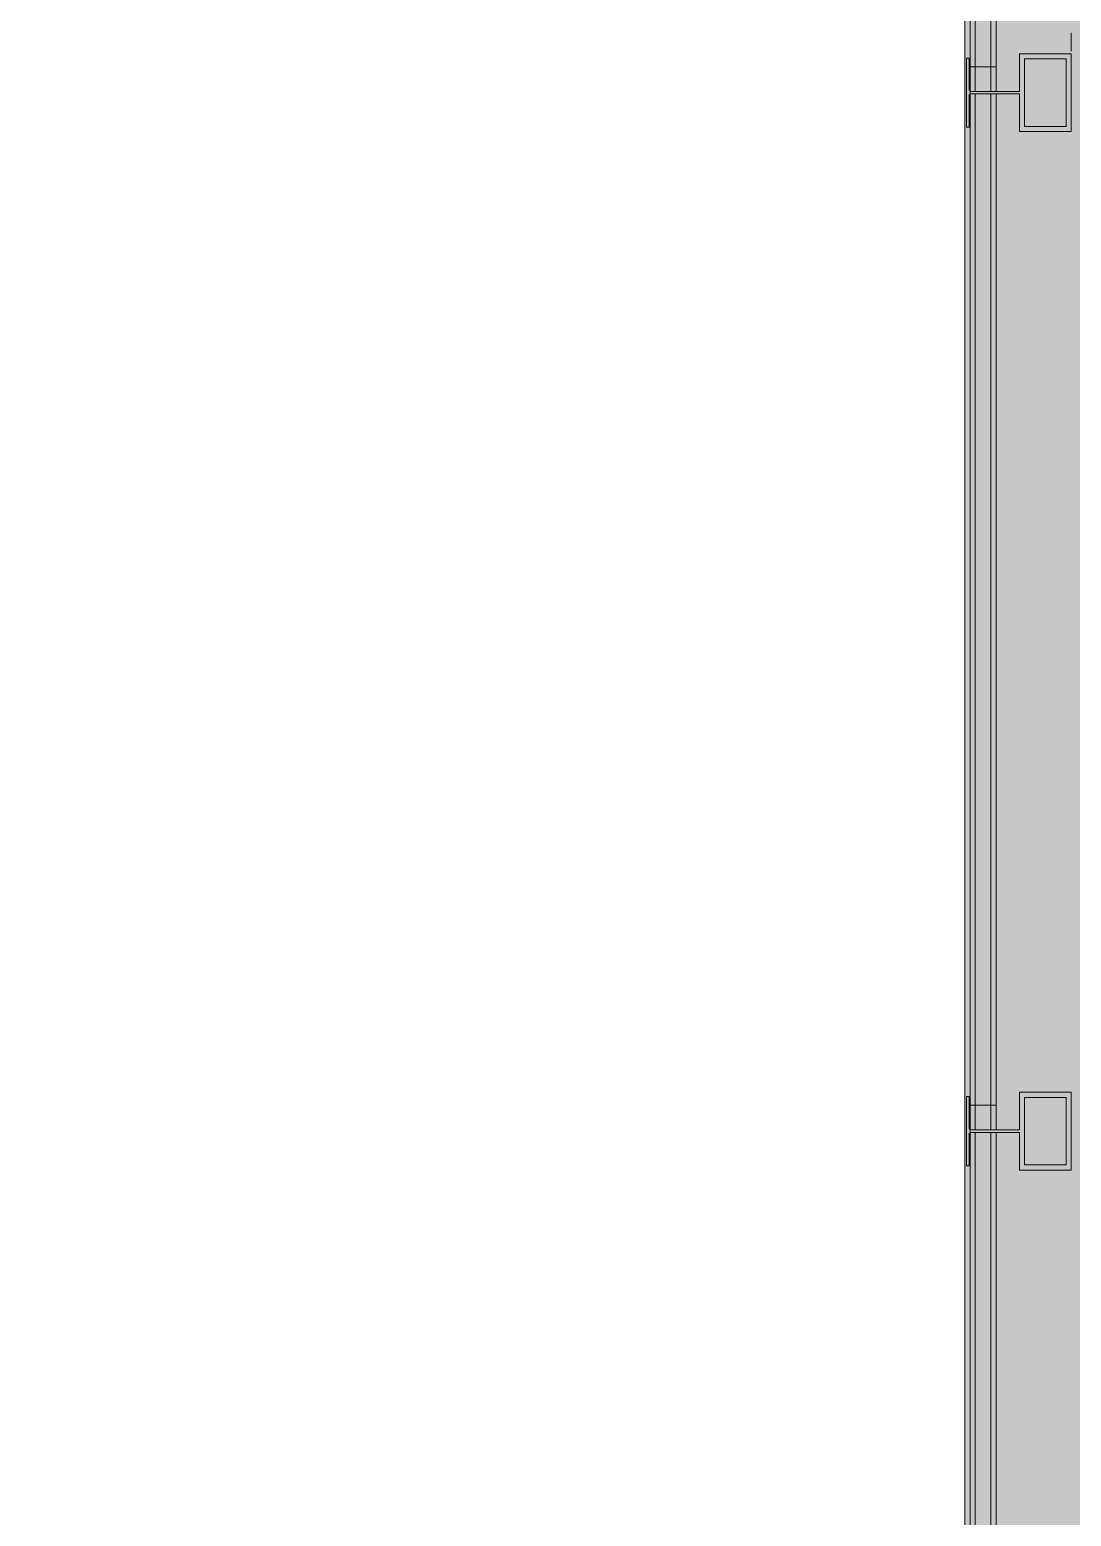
# Model space of a CAD drawing. Header units: millimetres. Extents: x 15878 to 679837, y -72324 to 391440.
# Drawn here: x 70958 to 72964, y 22941 to 25804 of the extents above; entities that cross this region are included whole.
import ezdxf

# ---------------------------------------------------------------- set-up
doc = ezdxf.new("R2010")
doc.units = ezdxf.units.MM
for name, color, linetype, lineweight in [('A-DETL-GENF', 92, 'Continuous', 5), ('A-DETL-THIN', 151, 'Continuous', 5), ('A-FLOR-HRAL', 11, 'Continuous', 5), ('A-GENM', 13, 'Continuous', 5)]:
    doc.layers.add(name, color=color, linetype=linetype, lineweight=lineweight)

# ---------------------------------------------------------------- blocks, each defined once
blk = doc.blocks.new('Railing - T PROFILE-16174661-1_F')
at = {"layer": 'A-FLOR-HRAL'}
for p, q in [((8, -8.5), (3, -8.5)), ((3, -8.5), (3, -141.5)), ((8, -68.3), (8, -8.5)), ((205, 0), (105, 0)), ((105, 0), (105, -72.5)), ((115, -10), (195, -10)), ((115, -140), (115, -10)), ((195, -10), (195, -140)), ((205, -150), (205, 0)), ((8, -141.5), (8, -82.5)), ((105, -72.5), (12.9, -72.5)), ((13, -77.5), (105, -77.5)), ((105, -77.5), (105, -150)), ((3, -141.5), (8, -141.5)), ((195, -140), (115, -140)), ((105, -150), (205, -150))]:
    blk.add_line(p, q, dxfattribs=at)
for centre, start, end in [((12.9, -67.5), 189.2953, 270), ((13, -82.5), 90, 180)]:
    blk.add_arc(centre, 5, start, end, dxfattribs=at)
blk = doc.blocks.new('Railing - Railing-12129067-1_F')
at = {"layer": 'A-FLOR-HRAL'}
for p, q in [((72769.3, 23732.5), (72769.3, 21732.5)), ((72769.3, 23732.5), (72779.3, 23732.5)), ((72809.3, 23732.5), (72779.3, 23732.5)), ((72779.3, 23732.5), (72779.3, 23684.6)), ((72809.3, 23685), (72809.3, 23732.5)), ((72809.3, 23732.5), (72819.3, 23732.5)), ((72819.3, 23685), (72819.3, 23732.5)), ((72779.3, 23680), (72779.3, 21732.5)), ((72809.3, 21732.5), (72809.3, 23680)), ((72819.3, 21732.5), (72819.3, 23680)), ((72779.3, 21732.5), (72769.3, 21732.5)), ((72779.3, 21732.5), (72809.3, 21732.5)), ((72819.3, 21732.5), (72809.3, 21732.5))]:
    blk.add_line(p, q, dxfattribs=at)
at = {"extrusion": (0, 0, -1), "zscale": -1, "rotation": 180}
blk.add_blockref('Railing - T PROFILE-16174661-1_F', (-72759.3, 23607.5), dxfattribs=at)
blk = doc.blocks.new('Railing - Railing-12129083-1_F')
at = {"layer": 'A-FLOR-HRAL'}
for p, q in [((72769.3, 25732.5), (72769.3, 23732.5)), ((72769.3, 25732.5), (72779.3, 25732.5)), ((72809.3, 25732.5), (72779.3, 25732.5)), ((72779.3, 25732.5), (72779.3, 25684.6)), ((72809.3, 25685), (72809.3, 25732.5)), ((72809.3, 25732.5), (72819.3, 25732.5)), ((72819.3, 25685), (72819.3, 25732.5)), ((72779.3, 25680), (72779.3, 23732.5)), ((72809.3, 23732.5), (72809.3, 25680)), ((72819.3, 23732.5), (72819.3, 25680)), ((72779.3, 23732.5), (72769.3, 23732.5)), ((72779.3, 23732.5), (72809.3, 23732.5)), ((72819.3, 23732.5), (72809.3, 23732.5))]:
    blk.add_line(p, q, dxfattribs=at)
at = {"extrusion": (0, 0, -1), "zscale": -1, "rotation": 180}
blk.add_blockref('Railing - T PROFILE-16174661-1_F', (-72759.3, 25607.5), dxfattribs=at)
blk = doc.blocks.new('WALL MONNT D-RING - WALL MONNT D-RING-12662772-1_F')
at = {"layer": 'A-GENM', "color": 253}
for p, q in [((-70, -1985), (-67.6, -1985)), ((-35, -1985), (-70, -1985))]:
    blk.add_line(p, q, dxfattribs=at)
blk = doc.blocks.new('Railing - T PROFILE-V158-1_F')
at = {"layer": 'A-FLOR-HRAL'}
for p, q in [((8, -8.5), (3, -8.5)), ((3, -8.5), (3, -141.5)), ((8, -68.3), (8, -8.5)), ((205, 0), (105, 0)), ((105, 0), (105, -72.5)), ((115, -10), (195, -10)), ((115, -140), (115, -10)), ((195, -10), (195, -140)), ((205, -150), (205, 0)), ((8, -141.5), (8, -82.5)), ((105, -72.5), (12.9, -72.5)), ((13, -77.5), (105, -77.5)), ((105, -77.5), (105, -150)), ((3, -141.5), (8, -141.5)), ((195, -140), (115, -140)), ((105, -150), (205, -150))]:
    blk.add_line(p, q, dxfattribs=at)
for centre, start, end in [((12.9, -67.5), 189.2953, 270), ((13, -82.5), 90, 180), ((13, -82.5), 90, 180)]:
    blk.add_arc(centre, 5, start, end, dxfattribs=at)
blk = doc.blocks.new('Railing - Railing-12864473-1_F')
at = {"layer": 'A-FLOR-HRAL'}
for p, q in [((72769.3, 26722.5), (72769.3, 25732.5)), ((72769.3, 26722.5), (72771.9, 26722.5)), ((72779.3, 26720), (72779.3, 25732.5)), ((72809.3, 25732.5), (72809.3, 26720)), ((72819.3, 25732.5), (72819.3, 26720)), ((72779.3, 25732.5), (72769.3, 25732.5)), ((72779.3, 25732.5), (72809.3, 25732.5)), ((72819.3, 25732.5), (72809.3, 25732.5))]:
    blk.add_line(p, q, dxfattribs=at)
at = {"extrusion": (0, 0, -1), "zscale": -1, "rotation": 180}
blk.add_blockref('Railing - T PROFILE-V158-1_F', (-72759.3, 26647.5), dxfattribs=at)

msp = doc.modelspace()

# ---------------------------------------------------------------- hatches: boundary and pattern name
at = {"layer": 'A-DETL-GENF', "transparency": 33554585}
h = msp.add_hatch(color=253, dxfattribs=at)
h.paths.add_polyline_path([(46321.9, 8157.5), (49101.8, 8157.5), (49101.8, 9357.5), (49901.8, 9357.5), (49901.8, 8157.5), (57914.3, 8157.5), (57914.3, 9357.5), (58714.3, 9357.5), (58714.3, 8157.5), (66726.8, 8157.5), (66726.8, 9357.5), (67526.8, 9357.5), (67526.8, 8157.5), (75189.3, 8157.5), (75189.3, 12397.5), (76389.3, 12397.5), (76389.3, 18324.2), (78164.3, 18324.2), (78164.3, 21140.5), (76389.3, 21140.5), (76401.8, 27067.5), (75189.3, 27067.5), (75189.3, 31307.5), (67526.8, 31307.5), (67526.8, 30107.5), (66726.8, 30107.5), (66726.8, 31307.5), (58714.3, 31307.5), (58714.3, 30107.5), (57914.3, 30107.5), (57914.3, 31307.5), (49901.8, 31307.5), (49901.8, 30107.5), (49101.8, 30107.5), (49101.8, 31307.5), (44039.3, 31307.5), (44039.3, 30107.5), (41739.3, 30107.5), (41739.3, 31307.5), (41439.3, 31307.5), (41439.3, 30107.5), (40239.3, 30107.5), (40239.3, 23840.8), (41439.3, 23840.8), (41439.3, 23040.8), (40239.3, 23040.8), (40239.3, 16424.2), (41439.3, 16424.2), (41439.3, 15624.2), (40239.3, 15624.2), (40239.3, 11957.5), (41439.3, 11957.5), (41439.3, 8157.5), (44630.6, 8157.5)], flags=0)
h.paths.add_polyline_path([(52241.6, 11632.5), (41679.4, 11632.5), (41679.4, 27832.5), (72759.3, 27832.5), (72759.3, 11632.5), (52664.4, 11632.5)], flags=0)

# ---------------------------------------------------------------- linework, layer by layer
at = {"layer": 'A-DETL-THIN'}
msp.add_line((72759.3, 27832.5), (72759.3, 11632.5), dxfattribs=at)

# ---------------------------------------------------------------- block references
at = {"layer": 'A-FLOR-HRAL'}
for name in ['Railing - Railing-12864473-1_F', 'Railing - Railing-12129083-1_F', 'Railing - Railing-12129067-1_F']:
    msp.add_blockref(name, (0, 0), dxfattribs=at)
at = {"layer": 'A-GENM', "color": 253, "rotation": 270.000000000001}
msp.add_blockref('WALL MONNT D-RING - WALL MONNT D-RING-12662772-1_F', (74949.3, 25727.5), dxfattribs=at)

doc.saveas('drawing.dxf')
